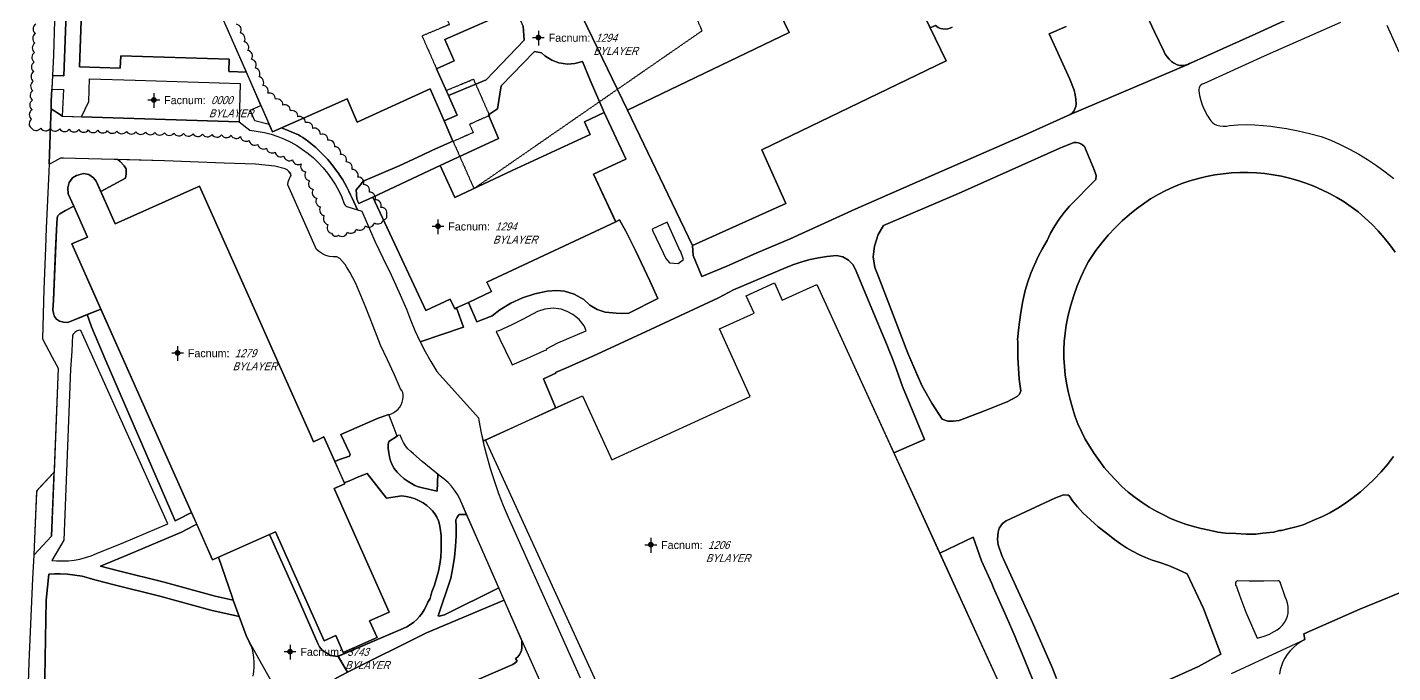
# Model space of a CAD drawing. Header units: inches. Extents: x 1273557 to 1282364, y 239587 to 246310.
# Drawn here: x 1276405 to 1277121, y 241802 to 242141 of the extents above; entities that cross this region are included whole.
import ezdxf
from ezdxf.enums import TextEntityAlignment as Align

# ---------------------------------------------------------------- set-up
doc = ezdxf.new("R2010")
doc.units = ezdxf.units.IN
doc.header["$MEASUREMENT"] = 0
doc.linetypes.add('DASHED2', pattern=[0.375, 0.25, -0.125])
doc.linetypes.add('HIDDEN', pattern=[0.375, 0.25, -0.125])
doc.layers.add('BLDG-DATA', color=159, linetype='DASHED2', lineweight=30)
for name, color, linetype in [('BLDG-UW', 231, 'Continuous'), ('BLDG-UW-UG', 159, 'HIDDEN'), ('GRASS', 3, 'Continuous'), ('PATH', 253, 'Continuous'), ('PATH-ISLAND', 252, 'Continuous'), ('PRKG-DATA', 255, 'Continuous'), ('PRKG-UW', 6, 'Continuous'), ('REV-2013', 1, 'Continuous'), ('STREET-UW', 50, 'Continuous'), ('Water_Source', 133, 'Continuous')]:
    doc.layers.add(name, color=color, linetype=linetype)
doc.styles.add('SS_LITE', font='FRABK.TTF', dxfattribs={"height": 16})

# ---------------------------------------------------------------- blocks, each defined once
blk = doc.blocks.new('*U1')
for p, q in [((-3.08, 0), (3.08, 0)), ((0, 3.55), (0, -4.2))]:
    blk.add_line(p, q)
at = {"const_width": 1.5}
blk.add_lwpolyline([(-0.75, 0, 1), (0.75, 0, 1)], format="xyb", close=True, dxfattribs=at)
at = {"layer": 'BLDG-DATA', "color": 1, "style": 'SS_LITE'}
blk.add_text('Facnum:', height=4.2, dxfattribs=at).set_placement((27.26, -2.25), align=Align.RIGHT)
at = {"layer": 'BLDG-DATA', "color": 7, "style": 'SS_LITE', "oblique": 20, "width": 0.9, "flags": 8}
for tag, p in [('FACNUM', (29.98, -2.25)), ('OBJECT', (28.84, -9.16))]:
    blk.add_attdef(tag, p, '', height=4.2, dxfattribs=at)
blk = doc.blocks.new('*U8')
for p, q in [((-3.08, 0), (3.08, 0)), ((0, 3.55), (0, -4.2))]:
    blk.add_line(p, q)
at = {"const_width": 1.5}
blk.add_lwpolyline([(-0.75, 0, 1), (0.75, 0, 1)], format="xyb", close=True, dxfattribs=at)
at = {"layer": 'PRKG-DATA', "color": 1, "style": 'SS_LITE'}
blk.add_text('Facnum:', height=4.2, dxfattribs=at).set_placement((27.26, -2.25), align=Align.RIGHT)
at = {"layer": 'PRKG-DATA', "color": 7, "style": 'SS_LITE', "oblique": 20, "width": 0.9, "flags": 8}
for tag, p in [('FACNUM', (29.98, -2.25)), ('OBJECT', (28.84, -9.16))]:
    blk.add_attdef(tag, p, '', height=4.2, dxfattribs=at)

msp = doc.modelspace()

# ---------------------------------------------------------------- linework, layer by layer
msp.add_line((1276952.01, 242095.02), (1277013.91, 242121.41))
at = {"layer": 'BLDG-UW'}
msp.add_lwpolyline([(1276727.67, 242297.64), (1276804.51, 242138.22), (1276804.51, 242138.22), (1276804.51, 242138.22), (1276804.51, 242138.22), (1276804.51, 242138.22), (1276804.51, 242138.22), (1276804.51, 242138.22), (1276804.51, 242138.22), (1276804.51, 242138.22), (1276804.51, 242138.22), (1276804.51, 242138.22), (1276804.51, 242138.22), (1276804.51, 242138.22), (1276804.51, 242138.22), (1276804.51, 242138.22), (1276804.51, 242138.22), (1276804.51, 242138.22), (1276804.51, 242138.22), (1276719.65, 242097.32), (1276753.85, 242026.35), (1276753.85, 242026.35), (1276753.85, 242026.35), (1276753.85, 242026.35), (1276753.85, 242026.35), (1276802.83, 242048.35), (1276802.83, 242048.35), (1276802.83, 242048.35), (1276790.16, 242076.6), (1276886.95, 242123.25), (1276886.95, 242123.25), (1276886.95, 242123.25), (1276886.95, 242123.25), (1276886.95, 242123.25), (1276886.95, 242123.25), (1276886.95, 242123.25), (1276863.72, 242171.47)], dxfattribs=at)
for points in [[(1276623.75, 242134.43), (1276661.39, 242150.97), (1276711.11, 242172.81), (1276664.44, 242279.08), (1276568.34, 242236.84), (1276559.5, 242256.86), (1276488.28, 242225.56), (1276465.72, 242216.05), (1276475.56, 242193.6), (1276484.44, 242197.53), (1276533.4, 242085.99), (1276549.54, 242093.18), (1276572.54, 242103.25), (1276577.74, 242091.08), (1276616.07, 242108.51), (1276623.42, 242091.75), (1276630.27, 242094.73), (1276625.71, 242105.02), (1276619.43, 242119.17), (1276628.72, 242123.26)], [(1276701.83, 242063.72), (1276718.86, 242071.65), (1276718.78, 242071.82), (1276707.44, 242096.14), (1276697.06, 242091.3), (1276700.14, 242084.69), (1276659.23, 242065.62), (1276629.14, 242051.58), (1276621.37, 242068.26), (1276585.99, 242051.77), (1276613.78, 241992.13), (1276626.65, 241998.13), (1276628.99, 241993.12), (1276629.89, 241993.54), (1276636.2, 241996.49), (1276648.25, 242002.11), (1276645.9, 242007.16), (1276713.51, 242038.67), (1276713.51, 242038.67), (1276713.42, 242038.86)], [(1276495.01, 242057.44), (1276450.72, 242037.7), (1276440.75, 242060.07), (1276439.3, 242061.94), (1276436.9, 242063.63), (1276434.09, 242064.11), (1276430.41, 242063.12), (1276428.33, 242061.85), (1276426.54, 242059.44), (1276425.84, 242056.53), (1276426.1, 242053.54), (1276429, 242047.04), (1276436.22, 242030.79), (1276427.98, 242027.12), (1276462.68, 241949.25), (1276462.68, 241949.25), (1276490.81, 241886.15), (1276493.58, 241879.93), (1276501.89, 241861.27), (1276534.91, 241875.99), (1276560.41, 241818.77), (1276566.54, 241821.5), (1276570.47, 241812.68), (1276588.22, 241820.59), (1276584.34, 241829.26), (1276594.58, 241833.83), (1276565.67, 241898.68), (1276571.27, 241901.18), (1276571.06, 241901.65), (1276566.02, 241912.98), (1276560.31, 241925.79), (1276558.13, 241924.82), (1276554.79, 241923.33), (1276553.21, 241926.87), (1276535.57, 241966.45), (1276525.75, 241988.48)], [(1276645.23, 241924.23), (1276696.08, 241947.49), (1276711.47, 241913.85), (1276784.11, 241947.08), (1276767.9, 241982.54), (1276786.14, 241990.88), (1276782.02, 241999.89), (1276796.79, 242006.65), (1276800.91, 241997.64), (1276819.06, 242005.94), (1276922.4, 241779.97), (1276871.92, 241756.89), (1276855.87, 241791.97), (1276784.01, 241759.11), (1276800.29, 241723.51), (1276747.97, 241699.58), (1276645.23, 241924.23)]]:
    msp.add_lwpolyline(points, close=True, dxfattribs=at)
at = {"layer": 'BLDG-UW-UG'}
msp.add_lwpolyline([(1276758.87, 242139.1), (1276745.8, 242168.69), (1276799.92, 242147.73), (1276796.1, 242155.66), (1276742.37, 242176.47), (1276732, 242199.93), (1276622.04, 242151.68), (1276626.18, 242142.32), (1276611.84, 242136.36), (1276624.5, 242107.7), (1276638.83, 242113.66), (1276641.67, 242107.24), (1276647.29, 242094.52), (1276641.67, 242092.13), (1276636.82, 242089.9), (1276638.71, 242085.62), (1276628.16, 242080.96), (1276631.2, 242074.08), (1276631.2, 242074.08), (1276639.09, 242056.22)], close=True, dxfattribs=at)
at = {"layer": 'GRASS'}
for points in [[(1276688.13, 242162.71), (1276719.65, 242097.32), (1276804.51, 242138.22), (1276727.67, 242297.64)], [(1276987.79, 242156.96), (1276996.35, 242138.55), (1277001.16, 242128.28), (1277001.93, 242126.78), (1277002.89, 242125.38), (1277004, 242124.1), (1277005.27, 242122.97), (1277006.66, 242122), (1277008.16, 242121.2), (1277009.59, 242120.89), (1277011.05, 242120.82), (1277012.51, 242121), (1277013.91, 242121.41), (1277014.77, 242121.83), (1277015.23, 242122.05), (1277032.42, 242129.72), (1277040.87, 242133.54), (1277049.57, 242137.47), (1277066.68, 242145.31)], [(1276890.16, 242140.95), (1276889, 242140.42), (1276887.78, 242140.09), (1276886.52, 242139.95), (1276885.26, 242140.01), (1276884.02, 242140.28), (1276882.82, 242140.8), (1276881.37, 242141.8), (1276878.59, 242140.61), (1276886.95, 242123.25), (1276790.16, 242076.6), (1276802.83, 242048.35), (1276753.85, 242026.35), (1276754.22, 242021.05), (1276758.66, 242010.07), (1276771.81, 242015.45), (1276787.32, 242022.28), (1276805.08, 242029.91), (1276839.2, 242045.34), (1276881.86, 242064.1), (1276928.71, 242084.68), (1276952.01, 242095.02), (1276953.05, 242095.88), (1276953.91, 242096.92), (1276954.57, 242098.09), (1276955, 242099.36), (1276955.2, 242100.69), (1276955.12, 242103.12), (1276954.77, 242105.52), (1276954.16, 242107.87), (1276951.89, 242113.59), (1276941.01, 242137.41), (1276949.93, 242141.26)], [(1277093.92, 242143.38), (1277053.86, 242125.75), (1277022.12, 242111.25), (1277021.3, 242110.98), (1277020.61, 242110.53), (1277020.07, 242109.92), (1277019.7, 242109.18), (1277019.54, 242108.37), (1277019.6, 242107.55), (1277020.01, 242105.02), (1277020.62, 242102.54), (1277021.41, 242100.11), (1277022.39, 242097.75), (1277023.96, 242094.69), (1277024.04, 242094.56), (1277024.3, 242094.16), (1277025.43, 242092.4), (1277025.82, 242091.79), (1277026.01, 242091.53), (1277026.89, 242090.67), (1277027.91, 242089.96), (1277029.03, 242089.44), (1277030.68, 242089.1), (1277032.36, 242088.97), (1277034.04, 242089.03), (1277035.7, 242089.3), (1277040.13, 242089.72), (1277044.57, 242089.87), (1277049.02, 242089.76), (1277053.45, 242089.38), (1277057.38, 242088.9), (1277059.58, 242088.63), (1277065.69, 242087.67), (1277071.75, 242086.49), (1277077.77, 242085.09), (1277083.74, 242083.49), (1277088.85, 242081.56), (1277093.86, 242079.39), (1277098.76, 242076.99), (1277103.55, 242074.36), (1277108.21, 242071.51), (1277112.91, 242068.33), (1277117.49, 242064.98), (1277121.94, 242061.46)], [(1277124.79, 242127.92), (1277118.4, 242141.9)], [(1276747.97, 241699.58), (1276645.23, 241924.23), (1276643.87, 241923.61), (1276644.34, 241921.49), (1276645.96, 241915.05), (1276647.78, 241908.67), (1276649.8, 241902.34), (1276652.02, 241896.08), (1276654.42, 241889.89), (1276657.02, 241883.77), (1276669.58, 241855.6), (1276682.19, 241827.46), (1276694.87, 241799.36)], [(1276993.33, 241793.62), (1277019.42, 241805.27), (1277031.1, 241811.69), (1277022.02, 241835.71), (1277013.42, 241853.98), (1277008.61, 241856.25), (1277003.69, 241858.26), (1276998.67, 241860.01), (1276995.1, 241861.17), (1276991.59, 241862.52), (1276988.16, 241864.05), (1276984.82, 241865.77), (1276981.57, 241867.66), (1276978.43, 241869.72), (1276975.4, 241871.94), (1276971.05, 241875.25), (1276966.82, 241878.7), (1276962.71, 241882.3), (1276958.73, 241886.04), (1276955.92, 241889.1), (1276953.32, 241892.34), (1276951.71, 241894.68), (1276950.93, 241895.32), (1276948.53, 241895.41), (1276944.07, 241893.71), (1276918.5, 241881.74), (1276916.48, 241880.29), (1276914.85, 241877.99), (1276914.31, 241875.76), (1276913.9, 241871.95), (1276914.26, 241869.2), (1276916.14, 241863.51), (1276932.3, 241828.39), (1276942.55, 241804.76), (1276944.92, 241799.06)], [(1276523.18, 241800.18), (1276523.59, 241802.63), (1276523.8, 241805.11), (1276523.81, 241807.6), (1276523.6, 241810.09), (1276523.2, 241812.54), (1276522.59, 241814.96), (1276519.49, 241821.58), (1276515.85, 241831.56), (1276500.98, 241834.85), (1276474.2, 241842.28), (1276450.27, 241848.17), (1276440.76, 241850.64), (1276438.93, 241851.19), (1276437.1, 241851.75), (1276433.36, 241852.64), (1276429.58, 241853.29), (1276425.76, 241853.72), (1276421.91, 241853.91), (1276418.94, 241853.94), (1276415.97, 241853.71), (1276414.57, 241840.15), (1276413.59, 241789.33)], [(1277134.08, 241847.7), (1277104.18, 241835.42), (1277074.65, 241822.46), (1277075.28, 241819.47), (1277073.09, 241818.23), (1277071.03, 241816.79), (1277069.11, 241815.16), (1277067.36, 241813.35), (1277065.97, 241811.61), (1277064.76, 241809.74), (1277063.75, 241807.75), (1277062.95, 241805.68), (1277062.37, 241803.53), (1277062.01, 241801.33)], [(1276600.67, 241780.93), (1276659.49, 241806.31), (1276660.72, 241807.16), (1276661.82, 241808.17), (1276660.92, 241809.42), (1276661.97, 241810.26), (1276662.85, 241811.26), (1276663.53, 241812.42), (1276664, 241813.67), (1276664.24, 241814.99), (1276664.24, 241816.33), (1276664.24, 241818.9), (1276654.93, 241840.15), (1276614.2, 241823.05), (1276572.66, 241802.41), (1276566.77, 241799.26)]]:
    msp.add_lwpolyline(points, dxfattribs=at)
for points in [[(1276480.57, 242187.2), (1276481.95, 242187.81), (1276482.75, 242185.99), (1276433.6, 242163.88), (1276431.95, 242120.05), (1276453.42, 242119.36), (1276453.69, 242125.95), (1276510.58, 242124.13), (1276510.48, 242117.67), (1276519.62, 242117.38), (1276484.44, 242197.53), (1276477.38, 242194.41)], [(1276417.85, 242115.52), (1276423.82, 242115.35), (1276425.58, 242162.43), (1276419.63, 242162.57), (1276418.95, 242144.51), (1276418.34, 242126.18)], [(1276665.46, 242134.22), (1276664.95, 242141.5), (1276663.69, 242144.26), (1276661.39, 242150.97), (1276623.75, 242134.43), (1276628.72, 242123.26), (1276619.43, 242119.17), (1276625.71, 242105.02), (1276645.52, 242113.39)], [(1276700.04, 242113.12), (1276696.05, 242123.01), (1276692.08, 242121.88), (1276688.25, 242121.52), (1276683.68, 242122.15), (1276680.02, 242123.55), (1276676.29, 242125.9), (1276674.63, 242127.43), (1276670.9, 242128.13), (1276653.35, 242110.24), (1276651.49, 242098.01), (1276646.65, 242094.95), (1276652.01, 242082.54), (1276621.37, 242068.26), (1276629.14, 242051.58), (1276659.23, 242065.62), (1276700.14, 242084.69), (1276697.06, 242091.3), (1276707.41, 242096.13)], [(1276700.14, 242084.69), (1276697.06, 242091.3), (1276707.41, 242096.13), (1276700.04, 242113.12), (1276696.05, 242123.01), (1276692.08, 242121.88), (1276688.25, 242121.52), (1276683.68, 242122.15), (1276680.02, 242123.55), (1276676.29, 242125.9), (1276674.63, 242127.43), (1276670.9, 242128.13), (1276653.35, 242110.24), (1276651.49, 242098.01), (1276646.65, 242094.95), (1276652.01, 242082.54), (1276621.37, 242068.26), (1276629.14, 242051.58), (1276659.23, 242065.62)], [(1276417.52, 242108.35), (1276423.58, 242108.18), (1276423, 242094.3), (1276422.99, 242094.3), (1276422, 242094.97), (1276422, 242094.97), (1276417.64, 242097.81), (1276417.11, 242097.81), (1276417.23, 242102.19)], [(1276531.66, 242089.94), (1276524, 242091.8), (1276521.58, 242097.34), (1276527.29, 242099.9)], [(1276941.8, 242032.8), (1276943.94, 242036.58), (1276946.32, 242040.21), (1276948.92, 242043.7), (1276951.73, 242047.01), (1276965.54, 242060.94), (1276965.75, 242063.09), (1276965.05, 242065.1), (1276965.01, 242065.08), (1276964.87, 242065.61), (1276964.81, 242065.77), (1276959.57, 242078.25), (1276958.67, 242079.08), (1276957.62, 242079.73), (1276956.48, 242080.18), (1276955.28, 242080.42), (1276954.05, 242080.43), (1276946.6, 242077.51), (1276893.38, 242053.57), (1276854.09, 242036.82), (1276851.29, 242032.09), (1276849.29, 242026.06), (1276848.58, 242020.39), (1276849.58, 242014.83), (1276851.28, 242010.44), (1276857.44, 241994.53), (1276866.85, 241969.77), (1276874.35, 241952.49), (1276879.38, 241943.61), (1276884.9, 241935.19), (1276887.79, 241934.04), (1276890.82, 241934.03), (1276893.72, 241934.42), (1276907.07, 241939.49), (1276918.48, 241944.07), (1276919.04, 241944.29), (1276921.18, 241945.44), (1276921.18, 241945.44), (1276924.24, 241947.08), (1276925.54, 241948.32), (1276926.15, 241950.11), (1276925.35, 241956.11), (1276924.56, 241967.58), (1276924.51, 241976.19), (1276924.5, 241976.93), (1276925.13, 241983.46), (1276926, 241989.93), (1276927.1, 241996.38), (1276928.42, 242002.78), (1276929.86, 242007.33), (1276931.49, 242011.8), (1276933.31, 242016.21), (1276935.32, 242020.53), (1276937.52, 242024.76), (1276939.9, 242028.89)], [(1276586.14, 241984.06), (1276582.3, 241993.71), (1276577.08, 242006.31), (1276574, 242012.31), (1276572.18, 242015.19), (1276571.48, 242016.3), (1276568.74, 242019.49), (1276567.2, 242020.32), (1276565.24, 242020.32), (1276563.3, 242020.59), (1276561.42, 242021.13), (1276559.62, 242021.92), (1276557.95, 242022.94), (1276556.44, 242024.19), (1276541.45, 242058.12), (1276541.58, 242059.67), (1276542.03, 242061.17), (1276542.78, 242062.54), (1276543.07, 242063.09), (1276543.05, 242063.81), (1276541.99, 242065.2), (1276541.05, 242065.98), (1276539.95, 242066.52), (1276534.54, 242067.95), (1276524.51, 242068.96), (1276508, 242069.62), (1276476.63, 242070.72), (1276452.12, 242071.43), (1276453.44, 242070.37), (1276455.52, 242068.16), (1276456.47, 242066.52), (1276456.55, 242064), (1276456.14, 242061.64), (1276443.16, 242054.66), (1276450.72, 242037.7), (1276495.01, 242057.44), (1276525.75, 241988.48), (1276535.57, 241966.45), (1276553.21, 241926.87), (1276554.79, 241923.33), (1276558.13, 241924.82), (1276560.31, 241925.79), (1276566, 241913.01), (1276568.52, 241913.95), (1276573.73, 241915.75), (1276574.07, 241916.76), (1276573.78, 241917.53), (1276569.29, 241927.06), (1276588.81, 241935.66), (1276593.95, 241937.4), (1276594.42, 241937.57), (1276594.42, 241937.56), (1276595.76, 241938), (1276597.03, 241938.64), (1276598.2, 241939.45), (1276599.24, 241940.41), (1276600.13, 241941.52), (1276600.85, 241942.74), (1276601.39, 241944.05), (1276601.74, 241945.42), (1276601.89, 241946.83), (1276601.92, 241947.97), (1276601.7, 241949.09), (1276601.23, 241950.13), (1276600.55, 241951.04), (1276597.24, 241958.76), (1276593.74, 241966.39), (1276590.04, 241973.93), (1276588.29, 241978.47)], [(1276427.98, 242027.12), (1276436.22, 242030.79), (1276429, 242047.04), (1276424.67, 242044.71), (1276421.64, 242042.99), (1276420.66, 242041.82), (1276420.24, 242040.93), (1276419.91, 242034.64), (1276418.33, 241997.62), (1276418.08, 241992.45), (1276418.37, 241990.76), (1276418.99, 241988.99), (1276419.97, 241987.63), (1276421.53, 241986.61), (1276423.69, 241986.02), (1276425.92, 241985.99), (1276443.2, 241992.97)], [(1276723.95, 242023.78), (1276718.86, 242033.93), (1276715.49, 242039.78), (1276713.51, 242038.67), (1276713.51, 242038.67), (1276645.9, 242007.16), (1276648.25, 242002.11), (1276636.18, 241996.48), (1276640.63, 241986.24), (1276648.63, 241989.37), (1276652.69, 241992.55), (1276658.43, 241996.06), (1276664.58, 241998.92), (1276670.99, 242001.02), (1276677.58, 242002.35), (1276682.58, 242002.76), (1276686.57, 242002.29), (1276691.68, 242000.71), (1276696.8, 241998), (1276699.89, 241995.02), (1276703.75, 241992.7), (1276707.96, 241991.35), (1276713.66, 241990.77), (1276717.03, 241990.66), (1276720.39, 241990.77), (1276735.66, 241998.51), (1276731.43, 242007.78)], [(1276740.53, 242038.61), (1276732.58, 242034.93), (1276732.99, 242033.94), (1276738.48, 242022.54), (1276739.89, 242019.57), (1276741.76, 242017.25), (1276746.31, 242016.96), (1276749.15, 242019.03), (1276747.46, 242023.47), (1276747.39, 242023.44)], [(1276767.9, 241982.54), (1276786.14, 241990.88), (1276782.02, 241999.89), (1276796.79, 242006.65), (1276800.91, 241997.64), (1276819.06, 242005.94), (1276859.48, 241917.56), (1276864.73, 241919.8), (1276875.63, 241924.45), (1276864.1, 241952.31), (1276860.83, 241961.3), (1276860.18, 241963.11), (1276858.33, 241968.2), (1276856.93, 241971.55), (1276856.13, 241973.48), (1276851.97, 241983.46), (1276851.13, 241985.47), (1276839.21, 242014.06), (1276838.01, 242016.29), (1276835.66, 242018.68), (1276832.79, 242020.3), (1276829.39, 242021.1), (1276824.26, 242020.6), (1276819.88, 242019.92), (1276815.54, 242018.99), (1276811.27, 242017.82), (1276807.06, 242016.4), (1276802.95, 242014.75), (1276775.41, 242003.08), (1276767.5, 241998.82), (1276731.82, 241982.27), (1276701.54, 241968.28), (1276687.6, 241962.19), (1276687.62, 241962.13), (1276681.92, 241959.73), (1276682.1, 241959.28), (1276675.65, 241956.36), (1276681.48, 241942.15), (1276681.94, 241941.02), (1276696.08, 241947.49), (1276711.47, 241913.85), (1276784.11, 241947.08)], [(1276694.31, 241987.41), (1276690.93, 241990.16), (1276687.94, 241991.76), (1276684.88, 241992.83), (1276680.64, 241993.35), (1276676.3, 241992.94), (1276672.52, 241991.71), (1276664.97, 241987.73), (1276658.57, 241984.57), (1276652.09, 241981.61), (1276650.74, 241981.11), (1276652.68, 241977.14), (1276658.71, 241964.83), (1276659.24, 241963.75), (1276666.77, 241967.03), (1276676.18, 241971.12), (1276677.27, 241971.59), (1276677.11, 241972.09), (1276683.11, 241975.21), (1276697.97, 241981.57), (1276697, 241984.23)], [(1276462.68, 241949.25), (1276443.2, 241992.97), (1276436.05, 241990.08), (1276438.34, 241983.69), (1276445.47, 241966.64), (1276482.2, 241881.83), (1276483.62, 241882.44), (1276490.79, 241886.19)], [(1276440.58, 241964.27), (1276432.73, 241981.69), (1276432.04, 241981.81), (1276430.86, 241981.53), (1276429.79, 241980.82), (1276428.8, 241979.87), (1276428.4, 241979.17), (1276427.97, 241970.89), (1276427.23, 241961.48), (1276423.9, 241871.58), (1276417.53, 241860.92), (1276420.02, 241860.86), (1276423.1, 241860.76), (1276426.18, 241860.86), (1276429.24, 241861.19), (1276432.27, 241861.72), (1276435.26, 241862.46), (1276438.18, 241863.41), (1276441.02, 241864.55), (1276455.33, 241870.39), (1276478.45, 241880.24)], [(1276616.6, 241909.02), (1276611.94, 241912.92), (1276607.42, 241916.99), (1276605.88, 241918.25), (1276604.46, 241919.66), (1276603.2, 241921.21), (1276602.09, 241922.88), (1276601.16, 241924.65), (1276600.32, 241926.73), (1276599.21, 241926.53), (1276598.78, 241926.23), (1276594.44, 241923.37), (1276594.15, 241921.92), (1276594.14, 241919.71), (1276594.34, 241917.51), (1276594.75, 241915.34), (1276595.37, 241913.22), (1276596.18, 241911.17), (1276597.19, 241909.2), (1276598.79, 241907.27), (1276600.56, 241905.49), (1276602.48, 241903.88), (1276604.53, 241902.46), (1276606.26, 241901.33), (1276608.1, 241900.38), (1276610.03, 241899.64), (1276612.03, 241899.1), (1276619.84, 241897.34), (1276620.2, 241906.22)], [(1276418.66, 241907.46), (1276418.41, 241906.96), (1276410.24, 241898.18), (1276409.65, 241897.1), (1276409.4, 241896.48), (1276408.28, 241868.05), (1276408.04, 241863.68), (1276417.3, 241873.71)], [(1276621.41, 241877.87), (1276621.04, 241879.86), (1276620.44, 241881.8), (1276619.62, 241883.66), (1276618.6, 241885.41), (1276617.38, 241887.02), (1276615.98, 241888.49), (1276614.43, 241889.78), (1276612.47, 241891.16), (1276610.38, 241892.34), (1276608.18, 241893.31), (1276605.9, 241894.06), (1276603.55, 241894.58), (1276601.17, 241894.86), (1276593.13, 241893.68), (1276582.96, 241906.63), (1276578.53, 241904.91), (1276573.68, 241902.81), (1276571.05, 241901.68), (1276571.27, 241901.18), (1276565.67, 241898.68), (1276594.58, 241833.83), (1276584.34, 241829.26), (1276588.22, 241820.59), (1276570.47, 241812.68), (1276566.54, 241821.5), (1276560.41, 241818.77), (1276534.91, 241875.99), (1276531.74, 241874.58), (1276546.86, 241841.01), (1276557.17, 241817.45), (1276558.02, 241815.67), (1276559.4, 241813.87), (1276563.85, 241811.04), (1276567.66, 241810.63), (1276601.99, 241825.25), (1276603.93, 241826.19), (1276605.78, 241827.3), (1276607.51, 241828.58), (1276609.12, 241830.02), (1276610.58, 241831.6), (1276611.9, 241833.3), (1276613.04, 241835.12), (1276614.02, 241837.04), (1276614.81, 241839.04), (1276615.84, 241840.47), (1276616.03, 241840.92), (1276616.97, 241844.55), (1276618.33, 241848.07), (1276619.48, 241851.67), (1276620.41, 241855.33), (1276621.13, 241859.04), (1276621.63, 241862.78), (1276621.91, 241866.55), (1276621.96, 241870.33), (1276621.8, 241874.11)], [(1276493.56, 241879.96), (1276491.88, 241879.14), (1276485.66, 241875.89), (1276457.37, 241863.84), (1276443.06, 241858), (1276452.57, 241855.53), (1276476.5, 241849.64), (1276503.28, 241842.21), (1276512.74, 241840.11), (1276512.12, 241841.8), (1276504.94, 241862.63), (1276501.89, 241861.27)], [(1276642.67, 241868.13), (1276635.21, 241885.14), (1276632.35, 241885.13), (1276631.45, 241885.06), (1276631, 241884.71), (1276630.45, 241883.92), (1276630.17, 241883.3), (1276629.61, 241882.25), (1276629.72, 241878.68), (1276629.69, 241873.94), (1276629.41, 241868.34), (1276628.87, 241862.77), (1276628.07, 241857.22), (1276627.02, 241851.71), (1276620.39, 241831.98), (1276620.91, 241831.7), (1276623.69, 241832.36), (1276652.11, 241846.6)], [(1276936.5, 241788.3), (1276926.52, 241812.84), (1276924.11, 241818.53), (1276923.13, 241820.84), (1276918.51, 241831.78), (1276911.89, 241846.58), (1276910.87, 241848.87), (1276905.55, 241860.77), (1276901.14, 241873.16), (1276883.63, 241864.74), (1276922.4, 241779.97), (1276903.81, 241771.47), (1276908.56, 241761.62), (1276932.31, 241772.74), (1276941.45, 241777.06)], [(1277053.78, 241850.13), (1277046.06, 241850.12), (1277046.06, 241850.17), (1277039.82, 241850.35), (1277039.26, 241849.93), (1277038.89, 241849.33), (1277038.77, 241848.64), (1277038.92, 241847.95), (1277039.32, 241847.37), (1277039.81, 241845.76), (1277041.65, 241840.88), (1277044.33, 241833.89), (1277047.21, 241826.98), (1277050.29, 241820.16), (1277053.37, 241820.98), (1277056.35, 241822.13), (1277059.18, 241823.59), (1277060.73, 241824.54), (1277062.16, 241825.68), (1277063.44, 241826.97), (1277064.55, 241828.41), (1277065.48, 241829.98), (1277066.06, 241831.64), (1277066.43, 241833.36), (1277066.57, 241835.12), (1277066.49, 241836.87), (1277066.19, 241838.61), (1277065.67, 241840.29), (1277064.94, 241841.89), (1277062.33, 241849.61), (1277061.95, 241850.1), (1277061.54, 241850.34), (1277061.06, 241850.34), (1277053.78, 241850.13)]]:
    msp.add_lwpolyline(points, close=True, dxfattribs=at)
msp.add_lwpolyline([(1276578.59, 242048.32), (1276577.54, 242050.79), (1276577.34, 242055.51), (1276579.49, 242058.24), (1276581, 242060.08), (1276599.84, 242068.17), (1276612.2, 242073.95), (1276616.99, 242076.12), (1276623.59, 242079.11), (1276628.06, 242081.14), (1276623.42, 242091.75), (1276616.07, 242108.51), (1276577.74, 242091.08), (1276572.54, 242103.25), (1276549.54, 242093.18), (1276538.11, 242088.09, -0.001735), (1276543.16, 242086.09, -0.072298), (1276552.68, 242080.58, -0.118455), (1276574.37, 242052.93), (1276575.2, 242051.11), (1276577.9, 242045.03), (1276577.9, 242045.03), (1276580.32, 242044.27), (1276586.98, 242028.69), (1276591.32, 242019.86), (1276595.56, 242010.95), (1276599.68, 242001.99), (1276603.69, 241992.97), (1276605.8, 241987.27), (1276608.12, 241981.66), (1276610.66, 241976.14), (1276610.84, 241975.79), (1276633.66, 241983.44), (1276629.87, 241993.54), (1276628.99, 241993.12), (1276626.65, 241998.13), (1276613.78, 241992.13), (1276585.99, 242051.77)], format="xyb", close=True, dxfattribs=at)
at = {"layer": 'PATH'}
for points in [[(1276863.72, 242171.47), (1276878.59, 242140.61), (1276881.37, 242141.8), (1276882.82, 242140.8), (1276884.02, 242140.28), (1276885.26, 242140.01), (1276886.52, 242139.95), (1276887.78, 242140.09), (1276889, 242140.42), (1276890.16, 242140.95)], [(1277066.68, 242145.31), (1277049.57, 242137.47), (1277040.87, 242133.54), (1277032.42, 242129.72), (1277015.23, 242122.05), (1277014.77, 242121.83), (1277013.91, 242121.41), (1276952.01, 242095.02), (1276928.71, 242084.68), (1276881.86, 242064.1), (1276839.2, 242045.34), (1276805.08, 242029.91), (1276787.32, 242022.28), (1276771.81, 242015.45), (1276758.66, 242010.07), (1276754.22, 242021.05), (1276753.85, 242026.35), (1276753.85, 242026.35), (1276719.65, 242097.32), (1276688.13, 242162.71)], [(1276949.93, 242141.26), (1276941.01, 242137.41), (1276951.89, 242113.59), (1276954.16, 242107.87), (1276954.77, 242105.52), (1276955.12, 242103.12), (1276955.2, 242100.69), (1276955, 242099.36), (1276954.57, 242098.09), (1276953.91, 242096.92), (1276953.05, 242095.88), (1276952.01, 242095.02), (1277013.91, 242121.41), (1277012.51, 242121), (1277011.05, 242120.82), (1277009.59, 242120.89), (1277008.16, 242121.2), (1277006.66, 242122), (1277005.96, 242122.48), (1277005.27, 242122.97), (1277004, 242124.1), (1277002.9, 242125.36), (1277001.94, 242126.76), (1277001.16, 242128.28), (1276996.35, 242138.55), (1276987.58, 242157.4)], [(1276664.95, 242141.5), (1276665.46, 242134.22), (1276645.52, 242113.39), (1276625.71, 242105.02), (1276625.71, 242105.02), (1276630.27, 242094.73), (1276623.42, 242091.75), (1276628.06, 242081.14), (1276623.59, 242079.11), (1276616.99, 242076.12), (1276612.2, 242073.95), (1276599.84, 242068.17), (1276581, 242060.08), (1276579.49, 242058.24), (1276577.34, 242055.51), (1276577.54, 242050.79), (1276577.54, 242050.79), (1276577.84, 242050.1), (1276578.59, 242048.32), (1276585.99, 242051.77), (1276621.37, 242068.26), (1276652.01, 242082.54), (1276646.65, 242094.95), (1276651.49, 242098.01), (1276653.35, 242110.24), (1276670.9, 242128.13), (1276674.63, 242127.43), (1276676.29, 242125.9), (1276680.02, 242123.55), (1276683.68, 242122.15), (1276688.25, 242121.52), (1276692.08, 242121.88), (1276696.05, 242123.01), (1276700.04, 242113.12), (1276707.44, 242096.14), (1276718.78, 242071.82), (1276718.86, 242071.65), (1276701.83, 242063.72), (1276713.51, 242038.67), (1276715.49, 242039.78), (1276718.86, 242033.93), (1276723.95, 242023.78), (1276731.43, 242007.78), (1276735.66, 241998.51), (1276720.39, 241990.77), (1276717.03, 241990.66), (1276713.66, 241990.77), (1276707.96, 241991.35), (1276703.75, 241992.7), (1276699.89, 241995.02), (1276696.8, 241998), (1276691.68, 242000.71), (1276686.57, 242002.29), (1276682.58, 242002.76), (1276677.58, 242002.35), (1276670.99, 242001.02), (1276664.58, 241998.92), (1276658.43, 241996.06), (1276652.69, 241992.55), (1276648.63, 241989.37), (1276640.63, 241986.24), (1276636.18, 241996.48), (1276629.87, 241993.54), (1276633.66, 241983.44), (1276610.84, 241975.79), (1276613.41, 241970.72), (1276616.38, 241965.41), (1276619.54, 241960.22), (1276641.5, 241935.84), (1276641.69, 241934.48), (1276642.91, 241927.96), (1276643.87, 241923.61), (1276681.94, 241941.02), (1276681.48, 241942.15), (1276675.65, 241956.36), (1276682.1, 241959.28), (1276681.92, 241959.73), (1276687.62, 241962.13), (1276687.6, 241962.19), (1276701.54, 241968.28), (1276731.82, 241982.27), (1276767.5, 241998.82), (1276775.41, 242003.08), (1276802.95, 242014.75), (1276807.06, 242016.4), (1276811.27, 242017.82), (1276815.54, 242018.99), (1276819.88, 242019.92), (1276824.26, 242020.6), (1276829.39, 242021.1), (1276832.79, 242020.3), (1276835.66, 242018.68), (1276838.01, 242016.29), (1276839.21, 242014.06), (1276851.13, 241985.47), (1276851.97, 241983.46), (1276856.13, 241973.48), (1276856.93, 241971.55), (1276858.33, 241968.2), (1276860.18, 241963.11), (1276860.83, 241961.3), (1276864.1, 241952.31), (1276875.63, 241924.45), (1276864.73, 241919.8), (1276859.48, 241917.56), (1276883.63, 241864.74), (1276901.14, 241873.16), (1276905.55, 241860.77), (1276910.87, 241848.87), (1276911.89, 241846.58), (1276918.51, 241831.78), (1276923.13, 241820.84), (1276924.11, 241818.53), (1276926.52, 241812.84), (1276936.5, 241788.3)], [(1276413.59, 241789.33), (1276414.57, 241840.15), (1276415.97, 241853.71), (1276418.94, 241853.94), (1276421.91, 241853.91), (1276425.76, 241853.72), (1276429.58, 241853.29), (1276433.36, 241852.64), (1276437.1, 241851.75), (1276438.93, 241851.19), (1276440.76, 241850.64), (1276450.27, 241848.17), (1276474.2, 241842.28), (1276500.98, 241834.85), (1276515.85, 241831.56), (1276512.74, 241840.11), (1276503.28, 241842.21), (1276476.5, 241849.64), (1276452.57, 241855.53), (1276443.06, 241858), (1276457.37, 241863.84), (1276485.66, 241875.89), (1276491.88, 241879.14), (1276493.56, 241879.96), (1276490.79, 241886.19), (1276483.62, 241882.44), (1276482.2, 241881.83), (1276445.47, 241966.64), (1276438.34, 241983.69), (1276436.05, 241990.08), (1276425.92, 241985.99), (1276423.69, 241986.02), (1276421.53, 241986.61), (1276419.97, 241987.63), (1276418.99, 241988.99), (1276418.37, 241990.76), (1276418.08, 241992.45), (1276418.33, 241997.62), (1276419.46, 242024.07), (1276419.91, 242034.64), (1276420.24, 242040.93), (1276420.66, 242041.82), (1276421.64, 242042.99), (1276424.67, 242044.71), (1276429, 242047.04), (1276426.1, 242053.54), (1276425.84, 242056.53), (1276426.54, 242059.44), (1276428.33, 242061.85), (1276430.41, 242063.12), (1276434.09, 242064.11), (1276436.9, 242063.63), (1276439.3, 242061.94), (1276440.75, 242060.07), (1276443.16, 242054.66), (1276456.14, 242061.64), (1276456.55, 242064), (1276456.47, 242066.52), (1276455.52, 242068.16), (1276453.44, 242070.37), (1276452.12, 242071.43), (1276443.66, 242071.67), (1276430.01, 242072.05), (1276423.56, 242072.2), (1276422.13, 242072.26), (1276418.88, 242070.42), (1276416.67, 242069.15), (1276416.07, 242069.17), (1276415.91, 242064.95), (1276414.62, 242035.38), (1276414.19, 242025.02), (1276413.28, 242003.31), (1276412.57, 241977.38), (1276417.65, 241967.73), (1276420.85, 241961.85), (1276417.3, 241873.71), (1276408.04, 241863.68), (1276407.37, 241851.45), (1276406.93, 241843.45), (1276405.43, 241807.53), (1276404.64, 241780.24)], [(1277036.72, 241801.68), (1277075.28, 241819.47), (1277074.65, 241822.46), (1277104.18, 241835.42), (1277134.08, 241847.7)], [(1276678.95, 241786.28), (1276664.7, 241817.85), (1276664.24, 241818.9), (1276664.24, 241816.33), (1276664.24, 241814.99), (1276664, 241813.67), (1276663.53, 241812.42), (1276662.85, 241811.26), (1276661.97, 241810.26), (1276660.92, 241809.42), (1276661.82, 241808.17), (1276660.72, 241807.16), (1276659.49, 241806.31), (1276600.67, 241780.93)], [(1277036.72, 241801.68), (1277075.28, 241819.47), (1277073.09, 241818.23), (1277071.03, 241816.79), (1277069.11, 241815.16), (1277067.36, 241813.35), (1277065.97, 241811.61), (1277064.76, 241809.74), (1277063.75, 241807.75), (1277062.95, 241805.68), (1277062.37, 241803.53), (1277062.01, 241801.33)]]:
    msp.add_lwpolyline(points, dxfattribs=at)
msp.add_lwpolyline([(1276425.58, 242162.43), (1276423.82, 242115.35), (1276417.85, 242115.52), (1276417.54, 242108.85), (1276417.52, 242108.35), (1276423.58, 242108.18), (1276423, 242094.3), (1276428.81, 242094.07), (1276433, 242093.9), (1276436.92, 242101.97), (1276437.31, 242113.87), (1276461.25, 242113.06), (1276516.29, 242111.39), (1276515.79, 242091.19), (1276521.41, 242086.87), (1276529.09, 242085.72, -0.25431), (1276571.03, 242048.16, 0.209615), (1276572.94, 242046.59), (1276577.9, 242045.03), (1276575.2, 242051.11), (1276574.37, 242052.93, 0.118455), (1276552.68, 242080.58, 0.072298), (1276543.16, 242086.09, 0.001735), (1276538.11, 242088.09), (1276533.4, 242085.99), (1276531.66, 242089.94), (1276524, 242091.8), (1276521.58, 242097.34), (1276527.29, 242099.9), (1276519.62, 242117.38), (1276510.48, 242117.67), (1276510.58, 242124.13), (1276453.69, 242125.95), (1276453.42, 242119.36), (1276431.95, 242120.05), (1276433.6, 242163.88)], format="xyb", dxfattribs=at)
msp.add_lwpolyline([(1276629.61, 241882.25), (1276630.17, 241883.3), (1276630.45, 241883.92), (1276631, 241884.71), (1276631.45, 241885.06), (1276632.35, 241885.13), (1276635.21, 241885.14), (1276631.65, 241893.26), (1276630.4, 241895.61), (1276628.94, 241897.84), (1276627.31, 241899.94), (1276625.49, 241901.89), (1276623.52, 241903.68), (1276621.4, 241905.29), (1276620.2, 241906.22), (1276619.84, 241897.34), (1276612.03, 241899.1), (1276610.03, 241899.64), (1276608.1, 241900.38), (1276606.26, 241901.33), (1276604.53, 241902.46), (1276602.48, 241903.88), (1276600.56, 241905.49), (1276598.79, 241907.27), (1276597.19, 241909.2), (1276596.18, 241911.17), (1276595.37, 241913.22), (1276594.75, 241915.34), (1276594.34, 241917.51), (1276594.14, 241919.71), (1276594.15, 241921.92), (1276594.44, 241923.37), (1276598.78, 241926.23), (1276597.15, 241930.34), (1276594.42, 241937.57), (1276593.95, 241937.4), (1276588.81, 241935.66), (1276569.29, 241927.06), (1276573.78, 241917.53), (1276574.07, 241916.76), (1276573.73, 241915.75), (1276568.52, 241913.95), (1276566, 241913.01), (1276566.02, 241912.98), (1276571.05, 241901.68), (1276573.68, 241902.81), (1276578.53, 241904.91), (1276582.96, 241906.63), (1276593.13, 241893.68), (1276601.17, 241894.86), (1276603.55, 241894.58), (1276605.9, 241894.06), (1276608.18, 241893.31), (1276610.38, 241892.34), (1276612.47, 241891.16), (1276614.43, 241889.78), (1276615.98, 241888.49), (1276617.38, 241887.02), (1276618.6, 241885.41), (1276619.62, 241883.66), (1276620.44, 241881.8), (1276621.04, 241879.86), (1276621.41, 241877.87), (1276621.8, 241874.11), (1276621.96, 241870.33), (1276621.91, 241866.55), (1276621.63, 241862.78), (1276621.13, 241859.04), (1276620.41, 241855.33), (1276619.48, 241851.67), (1276618.33, 241848.07), (1276616.97, 241844.55), (1276615.95, 241840.63), (1276614.81, 241839.04), (1276614.02, 241837.04), (1276613.04, 241835.12), (1276611.9, 241833.3), (1276610.58, 241831.6), (1276609.12, 241830.02), (1276607.51, 241828.58), (1276605.78, 241827.3), (1276603.93, 241826.19), (1276601.99, 241825.25), (1276567.78, 241810.68), (1276572.66, 241802.41), (1276614.2, 241823.05), (1276654.93, 241840.15), (1276653.69, 241842.99), (1276652.11, 241846.6), (1276623.69, 241832.36), (1276620.91, 241831.7), (1276620.39, 241831.98), (1276627.02, 241851.71), (1276628.07, 241857.22), (1276628.87, 241862.77), (1276629.41, 241868.34), (1276629.69, 241873.94), (1276629.72, 241878.68)], close=True, dxfattribs=at)
at = {"layer": 'PATH-ISLAND'}
for points in [[(1277093.92, 242143.38), (1277053.86, 242125.75), (1277022.12, 242111.25), (1277021.3, 242110.98), (1277020.61, 242110.53), (1277020.07, 242109.92), (1277019.7, 242109.18), (1277019.54, 242108.37), (1277019.6, 242107.55), (1277020.01, 242105.02), (1277020.62, 242102.54), (1277021.41, 242100.11), (1277022.39, 242097.75), (1277023.96, 242094.69), (1277024.04, 242094.56), (1277024.3, 242094.16), (1277025.43, 242092.4), (1277025.82, 242091.79), (1277026.01, 242091.53), (1277026.89, 242090.67), (1277027.91, 242089.96), (1277029.03, 242089.44), (1277030.68, 242089.1), (1277032.36, 242088.97), (1277034.04, 242089.03), (1277035.7, 242089.3), (1277040.13, 242089.72), (1277044.57, 242089.87), (1277049.02, 242089.76), (1277053.45, 242089.38), (1277057.38, 242088.9), (1277059.58, 242088.63), (1277065.69, 242087.67), (1277071.75, 242086.49), (1277077.77, 242085.09), (1277083.74, 242083.49), (1277088.85, 242081.56), (1277093.86, 242079.39), (1277098.76, 242076.99), (1277103.55, 242074.36), (1277108.21, 242071.51), (1277112.91, 242068.33), (1277117.49, 242064.98), (1277121.94, 242061.46)], [(1277124.79, 242127.92), (1277118.4, 242141.9)], [(1277121.85, 241915.54), (1277118.69, 241911.38), (1277115.32, 241907.42), (1277111.71, 241903.64), (1277108.15, 241900.28), (1277104.44, 241897.06), (1277100.59, 241894), (1277096.62, 241891.11), (1277092.53, 241888.4), (1277088.45, 241885.92), (1277084.47, 241884.08), (1277080.26, 241882.37), (1277074.29, 241879.65), (1277070.7, 241878.66), (1277066.38, 241877.56), (1277062.93, 241876.67), (1277062.02, 241876.69), (1277058.72, 241875.91), (1277053.27, 241875.22), (1277049.48, 241874.84), (1277044.42, 241874.78), (1277039.05, 241875.07), (1277033.61, 241875.28), (1277029.64, 241875.91), (1277028.85, 241876.02), (1277024.98, 241876.92), (1277020.8, 241877.77), (1277016.72, 241878.8), (1277012.68, 241880.05), (1277008.71, 241881.46), (1277004.81, 241883.06), (1277000.99, 241884.86), (1276997.25, 241886.81), (1276993.6, 241888.96), (1276989.77, 241891.42), (1276986.1, 241894.05), (1276982.57, 241896.88), (1276979.16, 241899.88), (1276975.95, 241903.05), (1276972.87, 241906.38), (1276969.98, 241909.85), (1276967.22, 241913.53), (1276964.59, 241917.17), (1276962.18, 241920.9), (1276959.96, 241924.73), (1276957.96, 241928.69), (1276956.16, 241932.73), (1276954.57, 241936.87), (1276953.2, 241941.08), (1276952.04, 241945.43), (1276950.96, 241949.74), (1276950.1, 241954.05), (1276949.45, 241958.37), (1276949, 241962.74), (1276948.77, 241967.1), (1276948.76, 241971.49), (1276948.94, 241975.86), (1276949.35, 241980.23), (1276949.96, 241984.53), (1276951.06, 241989.75), (1276952.39, 241994.95), (1276953.97, 242000.07), (1276955.79, 242005.12), (1276957.85, 242010.08), (1276960.13, 242014.93), (1276961.71, 242017.94), (1276965.55, 242023.68), (1276968.71, 242027.81), (1276972.08, 242031.78), (1276975.63, 242035.59), (1276979.37, 242039.22), (1276983.28, 242042.68), (1276986.83, 242045.58), (1276990.5, 242048.27), (1276994.31, 242050.78), (1276998.23, 242053.09), (1277002.27, 242055.2), (1277006.41, 242057.11), (1277010.64, 242058.8), (1277014.95, 242060.28), (1277019.34, 242061.54), (1277023.62, 242062.57), (1277027.94, 242063.4), (1277032.3, 242064.03), (1277036.67, 242064.45), (1277041.07, 242064.67), (1277045.47, 242064.68), (1277049.86, 242064.48), (1277054.24, 242064.08), (1277058.6, 242063.48), (1277062.92, 242062.67), (1277067.21, 242061.65), (1277071.53, 242060.44), (1277075.79, 242059.03), (1277079.98, 242057.43), (1277084.09, 242055.64), (1277088.11, 242053.67), (1277092.04, 242051.51), (1277095.87, 242049.18), (1277099.59, 242046.68), (1277103.15, 242044.04), (1277106.8, 242040.91), (1277110.33, 242037.58), (1277113.69, 242034.09), (1277116.88, 242030.44), (1277119.89, 242026.64), (1277122.65, 242022.8)], [(1276944.92, 241799.06), (1276942.55, 241804.76), (1276932.3, 241828.39), (1276916.14, 241863.51), (1276914.26, 241869.2), (1276913.9, 241871.95), (1276914.31, 241875.76), (1276914.85, 241877.99), (1276916.48, 241880.29), (1276918.5, 241881.74), (1276944.07, 241893.71), (1276948.53, 241895.41), (1276950.93, 241895.32), (1276951.71, 241894.68), (1276953.32, 241892.34), (1276955.92, 241889.1), (1276958.73, 241886.04), (1276962.71, 241882.3), (1276966.82, 241878.7), (1276971.05, 241875.25), (1276975.4, 241871.94), (1276978.43, 241869.72), (1276981.57, 241867.66), (1276984.82, 241865.77), (1276988.16, 241864.05), (1276991.59, 241862.52), (1276995.1, 241861.17), (1276998.67, 241860.01), (1277003.69, 241858.26), (1277008.61, 241856.25), (1277013.42, 241853.98), (1277022.02, 241835.71), (1277031.1, 241811.69), (1277019.42, 241805.27), (1276993.33, 241793.62)]]:
    msp.add_lwpolyline(points, dxfattribs=at)
for points in [[(1276926.15, 241950.11), (1276925.54, 241948.32), (1276924.89, 241947.7), (1276924.24, 241947.08), (1276921.18, 241945.44), (1276919.04, 241944.29), (1276918.48, 241944.07), (1276907.07, 241939.49), (1276893.72, 241934.42), (1276890.82, 241934.03), (1276887.79, 241934.04), (1276884.9, 241935.19), (1276879.38, 241943.61), (1276874.35, 241952.49), (1276871.59, 241958.84), (1276866.85, 241969.77), (1276857.44, 241994.53), (1276851.28, 242010.44), (1276849.58, 242014.83), (1276848.58, 242020.39), (1276849.29, 242026.06), (1276851.29, 242032.09), (1276854.09, 242036.82), (1276893.38, 242053.57), (1276946.6, 242077.51), (1276954.05, 242080.43), (1276955.28, 242080.42), (1276956.48, 242080.18), (1276957.62, 242079.73), (1276958.67, 242079.08), (1276959.57, 242078.25), (1276964.85, 242065.68), (1276964.87, 242065.61), (1276965.05, 242065.1), (1276965.05, 242065.1), (1276965.75, 242063.09), (1276965.54, 242060.94), (1276951.73, 242047.01), (1276948.92, 242043.7), (1276946.32, 242040.21), (1276943.94, 242036.58), (1276941.8, 242032.8), (1276939.9, 242028.89), (1276937.52, 242024.76), (1276935.32, 242020.53), (1276933.31, 242016.21), (1276931.49, 242011.8), (1276929.86, 242007.33), (1276928.42, 242002.78), (1276927.1, 241996.38), (1276926, 241989.93), (1276925.13, 241983.46), (1276924.5, 241976.95), (1276924.5, 241976.83), (1276924.51, 241976.19), (1276924.56, 241967.58), (1276925.35, 241956.11)], [(1276740.53, 242038.61), (1276732.58, 242034.93), (1276732.99, 242033.94), (1276738.48, 242022.54), (1276739.89, 242019.57), (1276741.76, 242017.25), (1276746.31, 242016.96), (1276749.15, 242019.03), (1276747.46, 242023.47), (1276747.39, 242023.44)], [(1276697.97, 241981.57), (1276697, 241984.23), (1276694.31, 241987.41), (1276690.93, 241990.16), (1276687.94, 241991.76), (1276684.88, 241992.83), (1276680.64, 241993.35), (1276676.3, 241992.94), (1276672.52, 241991.71), (1276664.97, 241987.73), (1276658.57, 241984.57), (1276652.09, 241981.61), (1276650.74, 241981.11), (1276652.68, 241977.14), (1276658.71, 241964.83), (1276659.24, 241963.75), (1276666.77, 241967.03), (1276676.18, 241971.12), (1276677.27, 241971.59), (1276677.11, 241972.09), (1276683.11, 241975.21)], [(1276440.58, 241964.27), (1276432.73, 241981.69), (1276432.04, 241981.81), (1276430.86, 241981.53), (1276429.79, 241980.82), (1276428.8, 241979.87), (1276428.4, 241979.17), (1276427.97, 241970.89), (1276427.23, 241961.48), (1276423.9, 241871.58), (1276417.53, 241860.92), (1276420.02, 241860.86), (1276423.1, 241860.76), (1276426.18, 241860.86), (1276429.24, 241861.19), (1276432.27, 241861.72), (1276435.26, 241862.46), (1276438.18, 241863.41), (1276441.02, 241864.55), (1276455.33, 241870.39), (1276478.45, 241880.24)], [(1277053.78, 241850.13), (1277046.06, 241850.12), (1277046.06, 241850.17), (1277039.82, 241850.35), (1277039.26, 241849.93), (1277038.89, 241849.33), (1277038.77, 241848.64), (1277038.92, 241847.95), (1277039.32, 241847.37), (1277039.81, 241845.76), (1277041.65, 241840.88), (1277044.33, 241833.89), (1277047.21, 241826.98), (1277050.29, 241820.16), (1277053.37, 241820.98), (1277056.35, 241822.13), (1277059.18, 241823.59), (1277060.73, 241824.54), (1277062.16, 241825.68), (1277063.44, 241826.97), (1277064.55, 241828.41), (1277065.48, 241829.98), (1277066.06, 241831.64), (1277066.43, 241833.36), (1277066.57, 241835.12), (1277066.49, 241836.87), (1277066.19, 241838.61), (1277065.67, 241840.29), (1277064.94, 241841.89), (1277062.33, 241849.61), (1277061.95, 241850.1), (1277061.54, 241850.34), (1277061.06, 241850.34), (1277053.78, 241850.13)]]:
    msp.add_lwpolyline(points, close=True, dxfattribs=at)
at = {"layer": 'PRKG-UW'}
for points in [[(1276433, 242093.9), (1276436.92, 242101.97), (1276437.31, 242113.87), (1276461.25, 242113.06), (1276516.29, 242111.39), (1276515.79, 242091.19)], [(1276567.82, 241810.61), (1276563.85, 241811.04), (1276559.4, 241813.87), (1276558.02, 241815.67), (1276557.17, 241817.45), (1276546.86, 241841.01), (1276531.74, 241874.58), (1276504.94, 241862.63), (1276512.12, 241841.8), (1276512.74, 241840.11), (1276515.85, 241831.56), (1276519.49, 241821.58), (1276521.04, 241818.27), (1276541.14, 241782.42), (1276541.3, 241782.26), (1276551.94, 241790.16), (1276555.32, 241792.41), (1276560.99, 241795.92), (1276566.77, 241799.26), (1276572.66, 241802.41)]]:
    msp.add_lwpolyline(points, close=True, dxfattribs=at)
at = {"layer": 'REV-2013'}
msp.add_lwpolyline([(1276409.09, 242142.58, 0.520567), (1276408.87, 242137.59, 0.520567), (1276408.65, 242132.59, 0.520567), (1276408.43, 242127.6, 0.520567), (1276408.21, 242122.6, 0.520567), (1276407.99, 242117.61, 0.520567), (1276407.77, 242112.61, 0.520567), (1276407.55, 242107.62, 0.520567), (1276407.33, 242102.62, 0.520567), (1276407.11, 242097.63, 0.520567), (1276406.89, 242092.63, 0.520567), (1276406.68, 242088.1, 0.520567), (1276411.68, 242087.91, 0.520567), (1276416.68, 242087.73, 0.520567), (1276421.67, 242087.54, 0.520567), (1276426.67, 242087.36, 0.520567), (1276431.67, 242087.17, 0.520567), (1276436.66, 242086.99, 0.520567), (1276441.66, 242086.8, 0.520567), (1276446.66, 242086.62, 0.520567), (1276451.65, 242086.43, 0.520567), (1276456.65, 242086.24, 0.520567), (1276461.65, 242086.06, 0.520567), (1276466.64, 242085.87, 0.520567), (1276471.64, 242085.69, 0.520567), (1276476.64, 242085.5, 0.520567), (1276481.63, 242085.32, 0.520567), (1276486.63, 242085.13, 0.520567), (1276491.63, 242084.95, 0.520567), (1276496.62, 242084.76, 0.520567), (1276501.62, 242084.58, 0.520567), (1276506.62, 242084.39, 0.520567), (1276511.61, 242084.2, 0.520567), (1276516.49, 242083.52, 0.520567), (1276521.06, 242081.47, 0.520567), (1276525.62, 242079.43, 0.520567), (1276530.18, 242077.38, 0.520567), (1276534.74, 242075.34, 0.520567), (1276539.3, 242073.29, 0.520567), (1276543.87, 242071.25, 0.520567), (1276548.43, 242069.2, 0.520567), (1276550.76, 242064.97, 0.520567), (1276552.71, 242060.36, 0.520567), (1276554.66, 242055.76, 0.520567), (1276556.6, 242051.15, 0.520567), (1276558.55, 242046.55, 0.520567), (1276560.5, 242041.94, 0.520567), (1276562.45, 242037.34, 0.520567), (1276564.4, 242032.74, 0.520567), (1276567.94, 242031.7, 0.520567), (1276572.67, 242033.33, 0.520567), (1276577.39, 242034.96, 0.520567), (1276582.12, 242036.59, 0.520567), (1276586.85, 242038.22, 0.520567), (1276591.58, 242039.85, 0.520567), (1276593.3, 242042.38, 0.520567), (1276590.27, 242046.36, 0.520567), (1276587.24, 242050.33, 0.520567), (1276584.2, 242054.31, 0.520567), (1276581.17, 242058.28, 0.520567), (1276578.13, 242062.26, 0.520567), (1276575.1, 242066.23, 0.520567), (1276572.07, 242070.2, 0.520567), (1276569.03, 242074.18, 0.520567), (1276566, 242078.15, 0.520567), (1276562.44, 242081.61, 0.520567), (1276558.5, 242084.69, 0.520567), (1276554.56, 242087.77, 0.520567), (1276550.62, 242090.84, 0.520567), (1276546.68, 242093.92, 0.520567), (1276542.74, 242097, 0.520567), (1276538.8, 242100.08, 0.520567), (1276534.86, 242103.16, 0.520567), (1276530.92, 242106.24, 0.520567), (1276528.29, 242110.32, 0.520567), (1276526.32, 242114.92, 0.520567), (1276524.36, 242119.52, 0.520567), (1276522.39, 242124.11, 0.520567), (1276520.43, 242128.71, 0.520567), (1276518.46, 242133.31, 0.520567), (1276516.5, 242137.91, 0.520567), (1276514.53, 242142.5, 0.520567)], format="xyb", dxfattribs=at)
at = {"layer": 'STREET-UW'}
for points in [[(1276418.95, 242144.51), (1276418.34, 242126.18), (1276417.52, 242108.35), (1276417.23, 242102.19), (1276417.11, 242097.81), (1276417.02, 242094.46), (1276417.02, 242094.46), (1276416.07, 242069.17), (1276415.91, 242064.95), (1276414.62, 242035.38), (1276414.19, 242025.02), (1276413.28, 242003.31), (1276412.57, 241977.38), (1276417.65, 241967.73), (1276420.85, 241961.85), (1276418.66, 241907.46), (1276418.66, 241907.46), (1276418.41, 241906.96), (1276409.43, 241897.31), (1276408.28, 241868.05), (1276408.04, 241863.68), (1276407.37, 241851.45), (1276406.93, 241843.45), (1276405.43, 241807.53), (1276404.64, 241780.24)], [(1276523.18, 241800.18), (1276523.59, 241802.63), (1276523.8, 241805.11), (1276523.81, 241807.6), (1276523.6, 241810.09), (1276523.2, 241812.54), (1276522.59, 241814.96), (1276521.04, 241818.27), (1276541.14, 241782.42)]]:
    msp.add_lwpolyline(points, dxfattribs=at)
msp.add_lwpolyline([(1276678.95, 241786.28), (1276664.7, 241817.85), (1276653.69, 241842.99), (1276642.67, 241868.13), (1276631.65, 241893.26), (1276630.4, 241895.61), (1276628.94, 241897.84), (1276627.31, 241899.94), (1276625.49, 241901.89), (1276623.52, 241903.68), (1276621.4, 241905.29), (1276616.6, 241909.02), (1276611.94, 241912.92), (1276607.42, 241916.99), (1276605.88, 241918.25), (1276604.46, 241919.66), (1276603.2, 241921.21), (1276602.09, 241922.88), (1276601.16, 241924.65), (1276600.32, 241926.73), (1276599.21, 241926.53), (1276598.78, 241926.23), (1276597.15, 241930.34), (1276594.42, 241937.56), (1276595.76, 241938), (1276597.03, 241938.64), (1276598.2, 241939.45), (1276599.24, 241940.41), (1276600.13, 241941.52), (1276600.85, 241942.74), (1276601.39, 241944.05), (1276601.74, 241945.42), (1276601.89, 241946.83), (1276601.92, 241947.97), (1276601.7, 241949.09), (1276601.23, 241950.13), (1276600.55, 241951.04), (1276597.24, 241958.76), (1276593.74, 241966.39), (1276590.04, 241973.93), (1276588.29, 241978.47), (1276586.14, 241984.06), (1276582.3, 241993.71), (1276577.08, 242006.31), (1276574, 242012.31), (1276572.18, 242015.19), (1276571.48, 242016.3), (1276568.74, 242019.49), (1276567.2, 242020.32), (1276567.2, 242020.32), (1276565.24, 242020.32), (1276563.3, 242020.59), (1276561.42, 242021.13), (1276559.62, 242021.92), (1276557.95, 242022.94), (1276556.44, 242024.19), (1276541.45, 242058.12), (1276541.58, 242059.67), (1276542.03, 242061.17), (1276542.78, 242062.54), (1276542.78, 242062.54), (1276543.07, 242063.09), (1276543.05, 242063.71), (1276542.73, 242064.23), (1276542.73, 242064.23), (1276541.99, 242065.2), (1276541.05, 242065.98), (1276539.95, 242066.52), (1276534.54, 242067.95), (1276524.51, 242068.96), (1276508, 242069.62), (1276476.63, 242070.72), (1276443.66, 242071.67), (1276430.01, 242072.05), (1276423.56, 242072.2), (1276422.13, 242072.26), (1276418.88, 242070.42), (1276416.67, 242069.15), (1276416.07, 242069.17), (1276417.02, 242094.46), (1276417.02, 242094.46), (1276417.11, 242097.81), (1276417.64, 242097.81), (1276422, 242094.97), (1276422, 242094.97), (1276422.99, 242094.3), (1276423, 242094.3), (1276433, 242093.9), (1276515.79, 242091.19), (1276521.41, 242086.87), (1276529.09, 242085.72, -0.25431), (1276571.03, 242048.16, 0.209615), (1276572.94, 242046.59), (1276580.32, 242044.27), (1276586.98, 242028.69), (1276591.32, 242019.86), (1276595.56, 242010.95), (1276599.68, 242001.99), (1276603.69, 241992.97), (1276605.8, 241987.27), (1276608.12, 241981.66), (1276610.66, 241976.14), (1276613.41, 241970.72), (1276616.38, 241965.41), (1276619.54, 241960.22), (1276641.5, 241935.84), (1276641.69, 241934.48), (1276642.91, 241927.96), (1276644.34, 241921.49), (1276645.96, 241915.05), (1276647.78, 241908.67), (1276649.8, 241902.34), (1276652.02, 241896.08), (1276654.42, 241889.89), (1276657.02, 241883.77), (1276669.58, 241855.6), (1276682.19, 241827.46), (1276694.87, 241799.36)], format="xyb", dxfattribs=at)
at = {"layer": 'Water_Source'}
msp.add_lwpolyline([(1277122.65, 242022.8), (1277119.89, 242026.64), (1277116.88, 242030.44), (1277113.69, 242034.09), (1277110.33, 242037.58), (1277106.8, 242040.91), (1277103.15, 242044.04), (1277099.59, 242046.68), (1277095.87, 242049.18), (1277092.04, 242051.51), (1277088.11, 242053.67), (1277084.09, 242055.64), (1277079.98, 242057.43), (1277075.79, 242059.03), (1277071.53, 242060.44), (1277067.21, 242061.65), (1277062.92, 242062.67), (1277058.6, 242063.48), (1277054.24, 242064.08), (1277049.86, 242064.48), (1277045.47, 242064.68), (1277041.07, 242064.67), (1277036.67, 242064.45), (1277032.3, 242064.03), (1277027.94, 242063.4), (1277023.62, 242062.57), (1277019.34, 242061.54), (1277014.95, 242060.28), (1277010.64, 242058.8), (1277006.41, 242057.11), (1277002.27, 242055.2), (1276998.23, 242053.09), (1276994.31, 242050.78), (1276990.5, 242048.27), (1276986.83, 242045.58), (1276983.28, 242042.68), (1276979.37, 242039.22), (1276975.63, 242035.59), (1276972.08, 242031.78), (1276968.71, 242027.81), (1276965.55, 242023.68), (1276961.71, 242017.94), (1276960.13, 242014.93), (1276957.85, 242010.08), (1276955.79, 242005.12), (1276953.97, 242000.07), (1276952.39, 241994.95), (1276951.06, 241989.75), (1276949.96, 241984.53), (1276949.35, 241980.23), (1276948.94, 241975.86), (1276948.76, 241971.49), (1276948.77, 241967.1), (1276949, 241962.74), (1276949.45, 241958.37), (1276950.1, 241954.05), (1276950.96, 241949.74), (1276952.04, 241945.43), (1276953.2, 241941.08), (1276954.57, 241936.87), (1276956.16, 241932.73), (1276957.96, 241928.69), (1276959.96, 241924.73), (1276962.18, 241920.9), (1276964.59, 241917.17), (1276967.22, 241913.53), (1276969.98, 241909.85), (1276972.87, 241906.38), (1276975.95, 241903.05), (1276979.16, 241899.88), (1276982.57, 241896.88), (1276986.1, 241894.05), (1276989.77, 241891.42), (1276993.6, 241888.96), (1276997.25, 241886.81), (1277000.99, 241884.86), (1277004.81, 241883.06), (1277008.71, 241881.46), (1277012.68, 241880.05), (1277016.72, 241878.8), (1277020.8, 241877.77), (1277024.98, 241876.92), (1277028.85, 241876.02), (1277029.64, 241875.91), (1277033.61, 241875.28), (1277039.05, 241875.07), (1277044.42, 241874.78), (1277049.48, 241874.84), (1277053.27, 241875.22), (1277058.72, 241875.91), (1277062.02, 241876.69), (1277062.93, 241876.67), (1277066.38, 241877.56), (1277070.7, 241878.66), (1277074.29, 241879.65), (1277080.26, 241882.37), (1277084.47, 241884.08), (1277088.45, 241885.92), (1277092.53, 241888.4), (1277096.62, 241891.11), (1277100.59, 241894), (1277104.44, 241897.06), (1277108.15, 241900.28), (1277111.71, 241903.64), (1277115.32, 241907.42), (1277118.69, 241911.38), (1277121.85, 241915.54)], dxfattribs=at)

# ---------------------------------------------------------------- block references
at = {"layer": 'BLDG-DATA'}
ref = msp.add_blockref('*U1', (1276672.92, 242135.54), dxfattribs=at)
ref.add_attrib('FACNUM', '1294', (1276702.9, 242133.29), dxfattribs={"color": 7, "height": 4.2, "style": 'SS_LITE', "oblique": 20, "width": 0.9})
ref.add_attrib('OBJECT', 'BYLAYER', (1276701.76, 242126.38), dxfattribs={"color": 7, "height": 4.2, "style": 'SS_LITE', "oblique": 20, "width": 0.9})
ref = msp.add_blockref('*U1', (1276620.2, 242036.46), dxfattribs=at)
ref.add_attrib('FACNUM', '1294', (1276650.18, 242034.21), dxfattribs={"color": 7, "height": 4.2, "style": 'SS_LITE', "oblique": 20, "width": 0.9})
ref.add_attrib('OBJECT', 'BYLAYER', (1276649.04, 242027.31), dxfattribs={"color": 7, "height": 4.2, "style": 'SS_LITE', "oblique": 20, "width": 0.9})
ref = msp.add_blockref('*U1', (1276483.51, 241969.93), dxfattribs=at)
ref.add_attrib('FACNUM', '1279', (1276513.49, 241967.69), dxfattribs={"color": 7, "height": 4.2, "style": 'SS_LITE', "oblique": 20, "width": 0.9})
ref.add_attrib('OBJECT', 'BYLAYER', (1276512.35, 241960.78), dxfattribs={"color": 7, "height": 4.2, "style": 'SS_LITE', "oblique": 20, "width": 0.9})
ref = msp.add_blockref('*U1', (1276731.94, 241869.25), dxfattribs=at)
ref.add_attrib('FACNUM', '1206', (1276761.92, 241867), dxfattribs={"color": 7, "height": 4.2, "style": 'SS_LITE', "oblique": 20, "width": 0.9})
ref.add_attrib('OBJECT', 'BYLAYER', (1276760.78, 241860.09), dxfattribs={"color": 7, "height": 4.2, "style": 'SS_LITE', "oblique": 20, "width": 0.9})
at = {"layer": 'PRKG-DATA'}
ref = msp.add_blockref('*U8', (1276471.06, 242102.79), dxfattribs=at)
ref.add_attrib('FACNUM', '0000', (1276501.04, 242100.54), dxfattribs={"color": 7, "height": 4.2, "style": 'SS_LITE', "oblique": 20, "width": 0.9})
ref.add_attrib('OBJECT', 'BYLAYER', (1276499.9, 242093.63), dxfattribs={"color": 7, "height": 4.2, "style": 'SS_LITE', "oblique": 20, "width": 0.9})
ref = msp.add_blockref('*U8', (1276542.58, 241813.09), dxfattribs=at)
ref.add_attrib('FACNUM', '3743', (1276572.56, 241810.84), dxfattribs={"color": 7, "height": 4.2, "style": 'SS_LITE', "oblique": 20, "width": 0.9})
ref.add_attrib('OBJECT', 'BYLAYER', (1276571.42, 241803.93), dxfattribs={"color": 7, "height": 4.2, "style": 'SS_LITE', "oblique": 20, "width": 0.9})

doc.saveas('drawing.dxf')
